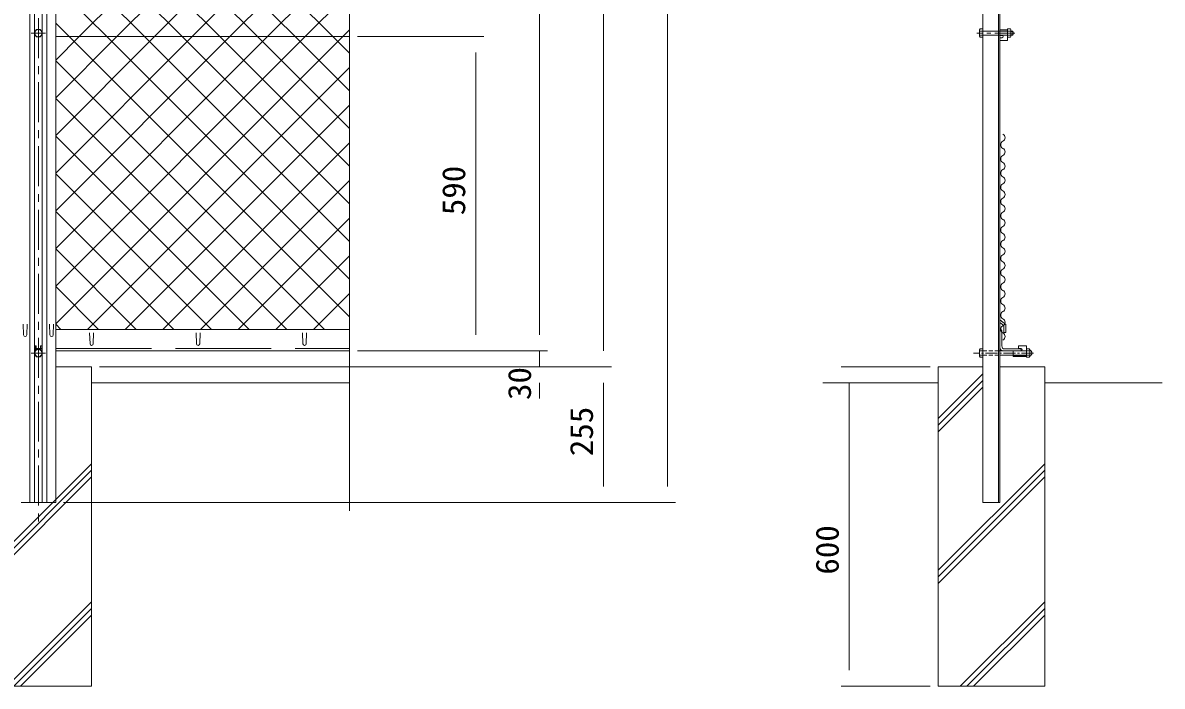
# Model space of a CAD drawing. Units: millimetres, scale not verified. Extents: x -4455 to 4455, y -3150 to 3150.
# Drawn here: x -1264 to 876, y -790 to 456 of the extents above; entities that cross this region are included whole.
import ezdxf
from ezdxf.enums import TextEntityAlignment as Align

# ---------------------------------------------------------------- set-up
doc = ezdxf.new("R2010")
doc.units = ezdxf.units.MM
doc.header["$LTSCALE"] = 30
for name, pattern in [('DASHED', [7.5, 6, -1.5]), ('USER1', [2, 1.25, -0.25, 0.25, -0.25]), ('USER2', [4, 2.5, -0.5, 0.5, -0.5]), ('USER3', [0.375, 0.25, -0.125]), ('USER4', [1.125, 0.75, -0.125, 0.125, -0.125])]:
    doc.linetypes.add(name, pattern=pattern)
for name, color, linetype, lineweight in [('0-2_1部材', 3, 'Continuous', 18), ('0-3_中心線', 1, 'USER2', 18), ('0-6_5寸法', 1, 'Continuous', 18), ('0-7_GL', 7, 'Continuous', 9), ('0-8_8部品', 3, 'Continuous', 18), ('0-9_4基礎', 4, 'Continuous', 18), ('0-A_AMI', 3, 'Continuous', 18), ('0-B_2網', 4, 'Continuous', 18)]:
    doc.layers.add(name, color=color, linetype=linetype, lineweight=lineweight)
doc.styles.add('ＭＳ ゴシック', font='')
doc.styles.get('ＭＳ ゴシック').set_extended_font_data('MS Gothic')

msp = doc.modelspace()

# ---------------------------------------------------------------- linework, layer by layer
at = {"layer": '0-2_1部材'}
for p, q in [((-1250.43, 1625.18), (-1250.43, -444.82)), ((-1241.43, 1625.18), (-1241.43, -444.82)), ((-1227.43, 1625.18), (-1227.43, -444.82)), ((-1218.43, 1625.18), (-1218.43, -444.82)), ((568.65, 1625.18), (568.65, -444.82)), ((-1138.18, -126.32), (-1137.43, -146.82)), ((-1130.68, -126.32), (-1131.43, -146.82)), ((-938.18, -126.32), (-937.43, -146.82)), ((-930.68, -126.32), (-931.43, -146.82)), ((-738.18, -126.32), (-737.43, -146.82)), ((-730.68, -126.32), (-731.43, -146.82))]:
    msp.add_line(p, q, dxfattribs=at)
at = {"layer": '0-2_1部材', "color": 7, "lineweight": 9}
for p, q in [((-1201.93, 1625.18), (-1201.93, -444.82)), ((539.65, 1625.18), (539.65, -444.82)), ((571.65, 1500.35), (571.65, -444.82)), ((571.65, 953.42), (571.65, -114.14)), ((-1201.93, 430.18), (-650.22, 430.18)), ((571.65, -101.85), (582.65, -110.35)), ((571.65, -106.91), (578.65, -112.32)), ((-1262.95, -109.67), (-1262.2, -130.17)), ((-1255.45, -109.67), (-1256.2, -130.17)), ((-1213.41, -109.67), (-1212.66, -130.17)), ((-1205.91, -109.67), (-1206.66, -130.17)), ((-1201.93, -119.82), (-650.22, -119.82)), ((571.65, -154.19), (571.65, -119.82)), ((571.65, -119.82), (572.77, -119.82)), ((575.02, -150.82), (575.02, -122.07)), ((578.65, -125.32), (578.65, -112.32)), ((582.65, -125.32), (578.65, -125.32)), ((582.65, -125.32), (582.65, -110.35)), ((-1201.93, -159.82), (-650.22, -159.82)), ((611.65, -159.82), (577.27, -159.82)), ((609.4, -156.44), (580.65, -156.44)), ((611.65, -159.82), (611.65, -158.69)), ((-1266.93, -444.82), (-1201.93, -444.82)), ((539.65, -444.82), (571.65, -444.82))]:
    msp.add_line(p, q, dxfattribs=at)
at = {"layer": '0-2_1部材', "color": 4}
msp.add_line((-650.22, 739.06), (-650.22, -460.47), dxfattribs=at)
at = {"layer": '0-2_1部材', "color": 1, "linetype": 'DASHED'}
msp.add_line((-1201.93, -155.82), (-650.22, -155.82), dxfattribs=at)
at = {"layer": '0-2_1部材', "color": 7, "lineweight": 9}
for centre, radius, start, end in [((572.77, -122.07), 2.25, 0, 90), ((-1259.2, -130.17), 3, 180, 0), ((-1209.66, -130.17), 3, 180, 0), ((577.27, -154.19), 5.62, 180, 270), ((580.65, -150.82), 5.62, 180, 270), ((609.4, -158.69), 2.25, 0, 90)]:
    msp.add_arc(centre, radius, start, end, dxfattribs=at)
at = {"layer": '0-2_1部材'}
for centre in [(-1134.43, -146.82), (-934.43, -146.82), (-734.43, -146.82)]:
    msp.add_arc(centre, 3, 180, 0, dxfattribs=at)
at = {"layer": '0-3_中心線'}
msp.add_line((-1234.43, 1664.51), (-1234.43, -491.96), dxfattribs=at)
at = {"layer": '0-6_5寸法'}
for p, q in [((-53.07, 1595.18), (-53.07, -414.82)), ((-293.07, 1580.18), (-293.07, -129.82)), ((-173.07, 1580.18), (-173.07, -159.82)), ((-635.22, 430.18), (-398.07, 430.18)), ((-635.22, 430.18), (-398.07, 430.18)), ((-413.07, 400.18), (-413.07, -129.82)), ((-293.07, -129.82), (-293.07, -99.82)), ((-635.22, -159.82), (-278.07, -159.82)), ((-635.22, -159.82), (-278.07, -159.82)), ((-635.22, -159.82), (-398.07, -159.82)), ((-293.07, -159.82), (-293.07, -189.82)), ((-1119.43, -189.82), (-278.07, -189.82)), ((-1119.43, -189.82), (-158.07, -189.82)), ((-1119.43, -189.82), (-158.07, -189.82)), ((440.65, -189.82), (273.49, -189.82)), ((-293.07, -219.82), (-293.07, -249.82)), ((-173.07, -219.82), (-173.07, -414.82)), ((288.49, -219.82), (288.49, -759.82)), ((-1186.93, -444.82), (-158.07, -444.82)), ((-1186.93, -444.82), (-38.07, -444.82)), ((440.65, -789.82), (273.49, -789.82))]:
    msp.add_line(p, q, dxfattribs=at)
at = {"layer": '0-7_GL'}
for p, q in [((-1134.43, -219.82), (-650.22, -219.82)), ((239.12, -219.82), (455.65, -219.82)), ((655.65, -219.82), (876.34, -219.82))]:
    msp.add_line(p, q, dxfattribs=at)
at = {"layer": '0-8_8部品', "color": 1, "linetype": 'USER1'}
for p, q in [((-1247.87, 436.61), (-1220.99, 436.61)), ((599.27, 436.61), (528.44, 436.61)), ((-1247.86, -164.27), (-1220.98, -164.27))]:
    msp.add_line(p, q, dxfattribs=at)
at = {"layer": '0-8_8部品'}
for p, q in [((533.25, 442.53), (534.36, 444.45)), ((533.25, 430.69), (533.25, 442.53)), ((533.94, 440.61), (539.65, 440.61)), ((533.94, 432.61), (539.65, 432.61)), ((534.36, 444.45), (539.65, 444.45)), ((539.65, 428.77), (539.65, 444.45)), ((571.65, 442.93), (585.85, 442.93)), ((571.65, 432.43), (575.6, 432.43)), ((585.85, 428.77), (585.85, 444.45)), ((585.85, 442.93), (585.85, 422.93)), ((591.56, 440.61), (585.85, 440.61)), ((591.56, 432.61), (585.85, 432.61)), ((591.14, 428.77), (585.85, 428.77)), ((592.25, 430.69), (591.14, 428.77)), ((592.25, 430.69), (592.25, 442.53)), ((592.25, 440.61), (595.8, 440.61)), ((592.25, 439.81), (596.21, 439.81)), ((592.25, 433.41), (596.21, 433.41)), ((592.25, 432.61), (595.8, 432.61)), ((595.8, 432.61), (595.8, 440.61)), ((571.65, 427.93), (575.6, 427.93)), ((571.65, 427.93), (571.65, 422.93)), ((571.65, 422.93), (585.85, 422.93)), ((533.25, -158.35), (534.36, -156.43)), ((533.25, -170.19), (533.25, -158.35)), ((533.94, -160.27), (539.65, -160.27)), ((533.94, -168.27), (539.65, -168.27)), ((534.36, -156.43), (539.65, -156.43)), ((539.65, -172.11), (539.65, -156.43)), ((566.75, -160.27), (621.46, -160.27)), ((571.65, -168.27), (621.36, -168.27)), ((596.46, -160.09), (611.21, -160.09)), ((596.46, -170.59), (596.46, -160.09)), ((596.46, -170.59), (621.46, -170.59)), ((606.46, -150.59), (621.46, -150.59)), ((606.46, -155.59), (606.46, -150.59)), ((606.46, -155.59), (611.21, -155.59)), ((621.46, -170.59), (621.46, -150.59)), ((621.46, -156.43), (621.46, -172.11)), ((627.17, -160.27), (621.46, -160.27)), ((627.17, -168.27), (621.46, -168.27)), ((627.86, -170.19), (626.75, -172.11)), ((627.86, -158.35), (627.86, -170.19)), ((626.75, -172.11), (621.46, -172.11))]:
    msp.add_line(p, q, dxfattribs=at)
at = {"layer": '0-8_8部品', "linetype": 'DASHED'}
for p, q in [((539.65, 440.61), (585.85, 440.61)), ((539.65, 432.61), (585.85, 432.61)), ((596.46, -168.59), (621.46, -168.59))]:
    msp.add_line(p, q, dxfattribs=at)
at = {"layer": '0-8_8部品', "color": 7, "lineweight": 9}
for p, q in [((-1240.68, -161.52), (-1240.68, -150.59)), ((-1238.68, -155.59), (-1240.68, -155.59)), ((-1239.86, -160.09), (-1240.68, -160.09)), ((-1238.68, -155.82), (-1230.18, -155.82)), ((-1230.18, -150.59), (-1228.18, -150.59)), ((-1230.18, -158.05), (-1230.18, -150.59)), ((-1230.18, -155.59), (-1228.18, -155.59)), ((-1229, -160.09), (-1228.18, -160.09)), ((-1228.18, -161.52), (-1228.18, -150.59))]:
    msp.add_line(p, q, dxfattribs=at)
at = {"layer": '0-8_8部品', "color": 1, "linetype": 'USER4'}
msp.add_line((634.36, -164.27), (521.89, -164.27), dxfattribs=at)
at = {"layer": '0-8_8部品', "linetype": 'USER3'}
for p, q in [((539.65, -160.27), (571.65, -160.27)), ((539.65, -168.27), (571.65, -168.27))]:
    msp.add_line(p, q, dxfattribs=at)
at = {"layer": '0-8_8部品'}
for points in [[(-1226.6, 436.61), (-1230.52, 443.4), (-1238.36, 443.4), (-1242.28, 436.61), (-1238.36, 429.82), (-1230.52, 429.82)], [(-1226.59, -164.27), (-1230.51, -171.06), (-1238.35, -171.06), (-1242.27, -164.27), (-1238.35, -157.48), (-1230.51, -157.48)]]:
    msp.add_lwpolyline(points, close=True, dxfattribs=at)
for points in [[(533.25, 430.69), (534.36, 428.77), (539.65, 428.77)], [(592.25, 442.53), (591.14, 444.45), (585.85, 444.45)], [(533.25, -170.19), (534.36, -172.11), (539.65, -172.11)], [(627.86, -158.35), (626.75, -156.43), (621.46, -156.43)]]:
    msp.add_lwpolyline(points, dxfattribs=at)
at = {"layer": '0-8_8部品', "color": 7, "lineweight": 9}
msp.add_lwpolyline([(-1238.68, -158.05), (-1238.68, -150.59), (-1240.68, -150.59)], dxfattribs=at)
at = {"layer": '0-8_8部品'}
for centre in [(-1234.44, 436.61), (-1234.43, -164.27)]:
    msp.add_circle(centre, 6.8, dxfattribs=at)
for centre, radius, start, end in [((536.28, 442.53), 3.03, 180, 219.3382), ((545.25, 436.61), 12, 160.52878, 199.47122), ((536.28, 430.69), 3.03, 140.6618, 180), ((575.6, 430.18), 2.25, 270, 90), ((589.22, 442.53), 3.03, 320.6618, 0), ((580.25, 436.61), 12, 340.52878, 19.47122), ((589.22, 430.69), 3.03, 0, 39.3382), ((588.87, 436.61), 8, 330, 30), ((536.28, -158.35), 3.03, 180, 219.3382), ((545.25, -164.27), 12, 160.52878, 199.47122), ((536.28, -170.19), 3.03, 140.6618, 180), ((611.21, -157.84), 2.25, 270, 90), ((624.83, -158.35), 3.03, 320.6618, 0), ((615.86, -164.27), 12, 340.52878, 19.47122), ((624.83, -170.19), 3.03, 0, 39.3382), ((624.7, -164.27), 6.71, 298.05542, 61.94458)]:
    msp.add_arc(centre, radius, start, end, dxfattribs=at)
at = {"layer": '0-9_4基礎', "color": 7, "lineweight": 9}
for p, q in [((-1201.93, -189.82), (-1134.43, -189.82)), ((-1134.43, -189.82), (-1134.43, -789.82)), ((455.65, -189.82), (539.65, -189.82)), ((571.65, -189.82), (655.65, -189.82)), ((655.65, -189.82), (655.65, -789.82)), ((-1334.43, -789.82), (-1134.43, -789.82))]:
    msp.add_line(p, q, dxfattribs=at)
at = {"layer": '0-9_4基礎'}
for p, q in [((455.65, -287.31), (539.65, -203.31)), ((455.65, -299.81), (539.65, -215.81)), ((455.65, -312.31), (539.65, -228.31)), ((-1334.43, -571.91), (-1134.43, -371.91)), ((-1334.43, -584.41), (-1134.43, -384.41)), ((455.65, -571.91), (655.65, -371.91)), ((455.65, -584.41), (655.65, -384.41)), ((-1334.43, -596.91), (-1134.43, -396.91)), ((455.65, -596.91), (655.65, -396.91)), ((-1293.04, -789.82), (-1134.43, -631.21)), ((497.04, -789.82), (655.65, -631.21)), ((-1280.54, -789.82), (-1134.43, -643.71)), ((-1268.04, -789.82), (-1134.43, -656.21)), ((509.54, -789.82), (655.65, -643.71)), ((522.04, -789.82), (655.65, -656.21))]:
    msp.add_line(p, q, dxfattribs=at)
at = {"layer": '0-9_4基礎', "color": 7, "lineweight": 9}
msp.add_lwpolyline([(455.65, -189.82), (455.65, -789.82), (655.65, -789.82)], dxfattribs=at)
at = {"layer": '0-A_AMI'}
for centre, start, end in [((573.53, 213.58), 298.07249, 61.92751), ((580.65, 200.24), 118.07249, 241.92751), ((573.53, 186.91), 298.07249, 61.92751), ((580.65, 173.58), 118.07249, 241.92751), ((580.65, 146.91), 118.07249, 241.92751), ((573.53, 160.24), 298.07249, 61.92751), ((573.53, 133.58), 298.07249, 61.92751), ((580.65, 120.24), 118.07249, 241.92751), ((573.53, 106.91), 298.07249, 61.92751), ((580.65, 93.58), 118.07249, 241.92751), ((573.53, 80.24), 298.07249, 61.92751), ((580.65, 66.91), 118.07249, 241.92751), ((573.53, 53.58), 298.07249, 61.92751), ((573.53, 26.91), 298.07249, 61.92751), ((580.65, 13.58), 118.07249, 241.92751), ((573.53, 0.24), 298.07249, 61.92751), ((580.65, -13.09), 118.07249, 241.92751), ((573.53, -26.42), 298.07249, 61.92751), ((580.65, -39.76), 118.07249, 241.92751), ((580.65, -66.42), 118.07249, 241.92751), ((573.53, -53.09), 298.07249, 61.92751), ((573.53, -79.76), 298.07249, 61.92751), ((580.65, -93.09), 118.07249, 241.92751), ((573.53, -106.42), 298.07249, 61.92751), ((580.65, -119.76), 118.07249, 241.92751), ((573.53, -133.09), 298.07249, 61.92751)]:
    msp.add_arc(centre, 7.56, start, end, dxfattribs=at)
at = {"layer": '0-B_2網'}
for p, q in [((-681.64, 430.18), (-1201.93, 950.47)), ((-1157.6, 430.18), (-650.22, 937.56)), ((-752.35, 430.18), (-1201.93, 879.76)), ((-1086.89, 430.18), (-650.22, 866.85)), ((-823.06, 430.18), (-1201.93, 809.05)), ((-893.77, 430.18), (-1201.93, 738.34)), ((-964.48, 430.18), (-1201.93, 667.63)), ((-874.76, 430.18), (-650.22, 654.72)), ((-1035.19, 430.18), (-1201.93, 596.92)), ((-804.05, 430.18), (-650.22, 584)), ((-1105.9, 430.18), (-1201.93, 526.21)), ((-733.33, 430.18), (-650.22, 513.29)), ((-1176.61, 430.18), (-1201.93, 455.5)), ((-1201.93, 385.85), (-1157.6, 430.18)), ((-1201.93, 315.14), (-1086.89, 430.18)), ((-1201.93, 103.01), (-874.76, 430.18)), ((-1201.93, 32.3), (-804.05, 430.18)), ((-1201.93, -38.41), (-733.33, 430.18)), ((-650.22, -96.21), (-1176.61, 430.18)), ((-650.22, -25.5), (-1105.9, 430.18)), ((-650.22, 45.21), (-1035.19, 430.18)), ((-650.22, 115.92), (-964.48, 430.18)), ((-650.22, 186.63), (-893.77, 430.18)), ((-650.22, 257.35), (-823.06, 430.18)), ((-650.22, 328.06), (-752.35, 430.18)), ((-650.22, 398.77), (-681.64, 430.18)), ((-697.32, -119.82), (-1201.93, 384.79)), ((-1141.91, -119.82), (-650.22, 371.87)), ((-768.03, -119.82), (-1201.93, 314.08)), ((-1071.2, -119.82), (-650.22, 301.16)), ((-838.74, -119.82), (-1201.93, 243.37)), ((-1000.49, -119.82), (-650.22, 230.45)), ((-909.45, -119.82), (-1201.93, 172.66)), ((-929.78, -119.82), (-650.22, 159.74)), ((-980.16, -119.82), (-1201.93, 101.95)), ((-859.07, -119.82), (-650.22, 89.03)), ((-1050.88, -119.82), (-1201.93, 31.23)), ((-788.36, -119.82), (-650.22, 18.32)), ((-1121.59, -119.82), (-1201.93, -39.48)), ((-717.65, -119.82), (-650.22, -52.39)), ((-1192.3, -119.82), (-1201.93, -110.19))]:
    msp.add_line(p, q, dxfattribs=at)
for points in [[(-1201.93, 244.43), (-1016.18, 430.18), (-661.11, 785.25)], [(-1201.93, 173.72), (-945.47, 430.18), (-650.22, 725.43)], [(-1201.93, -109.12), (-662.62, 430.18), (-650.22, 442.58)]]:
    msp.add_lwpolyline(points, dxfattribs=at)
at = {"layer": '0-B_2網', "color": 3}
for centre, start, end in [((573.53, 240.24), 298.07249, 61.92751), ((580.65, 226.91), 118.07249, 241.92751), ((580.65, 40.24), 118.07249, 241.92751)]:
    msp.add_arc(centre, 7.56, start, end, dxfattribs=at)

# ---------------------------------------------------------------- texts
at = {"layer": '0-6_5寸法', "color": 3, "style": 'ＭＳ ゴシック', "width": 1.05}
for s, p in [('590', (-419.75, 94.68)), ('30', (-296.17, -252.37)), ('255', (-179.75, -357.82)), ('600', (281.81, -580.32))]:
    msp.add_text(s, height=43.33, rotation=90, dxfattribs=at).set_placement(p, align=Align.BOTTOM_LEFT)

doc.saveas('drawing.dxf')
